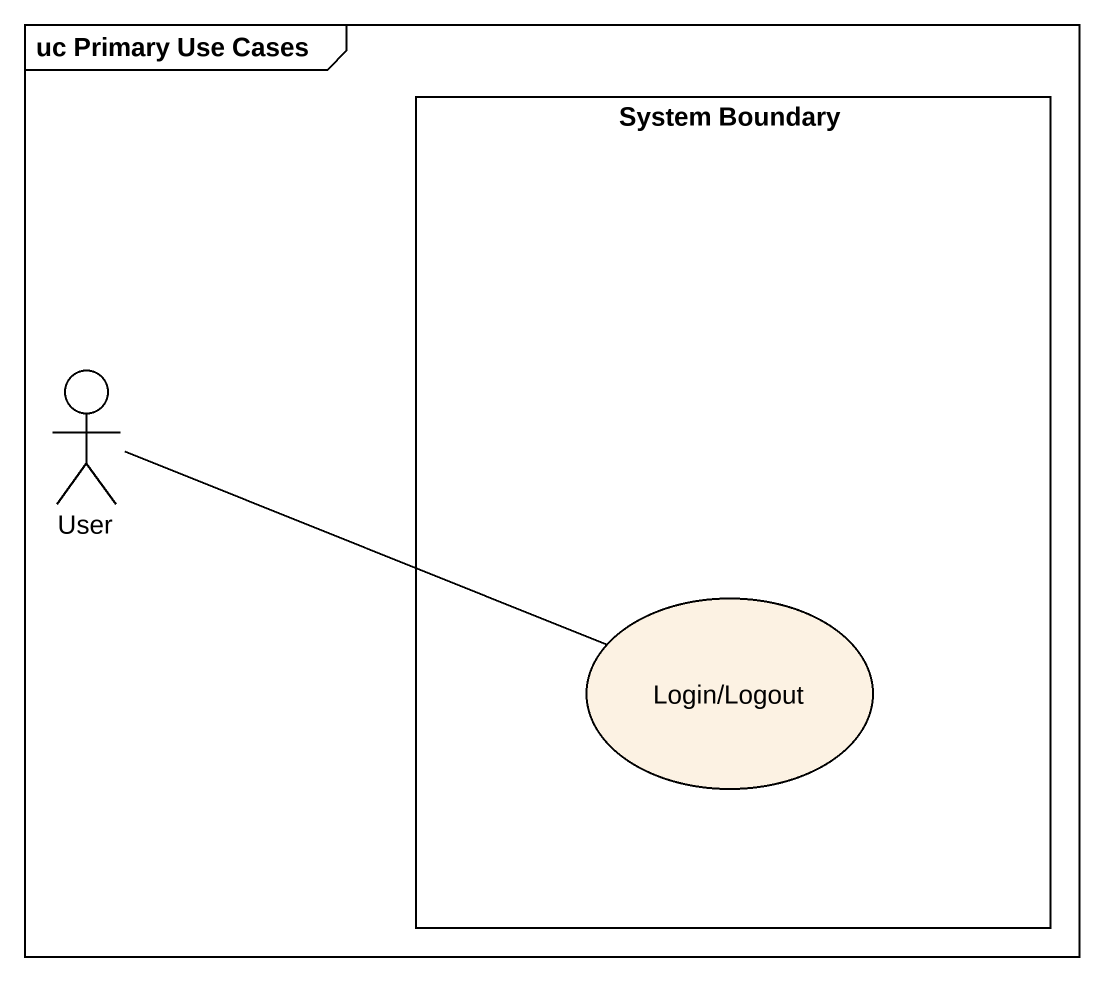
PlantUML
@startuml
mainframe uc Primary Use Cases
rectangle "System Boundary" as System_Boundary {
  usecase "Login/Logout" as Login_Logout
}
actor User
User -right- Login_Logout
@enduml
